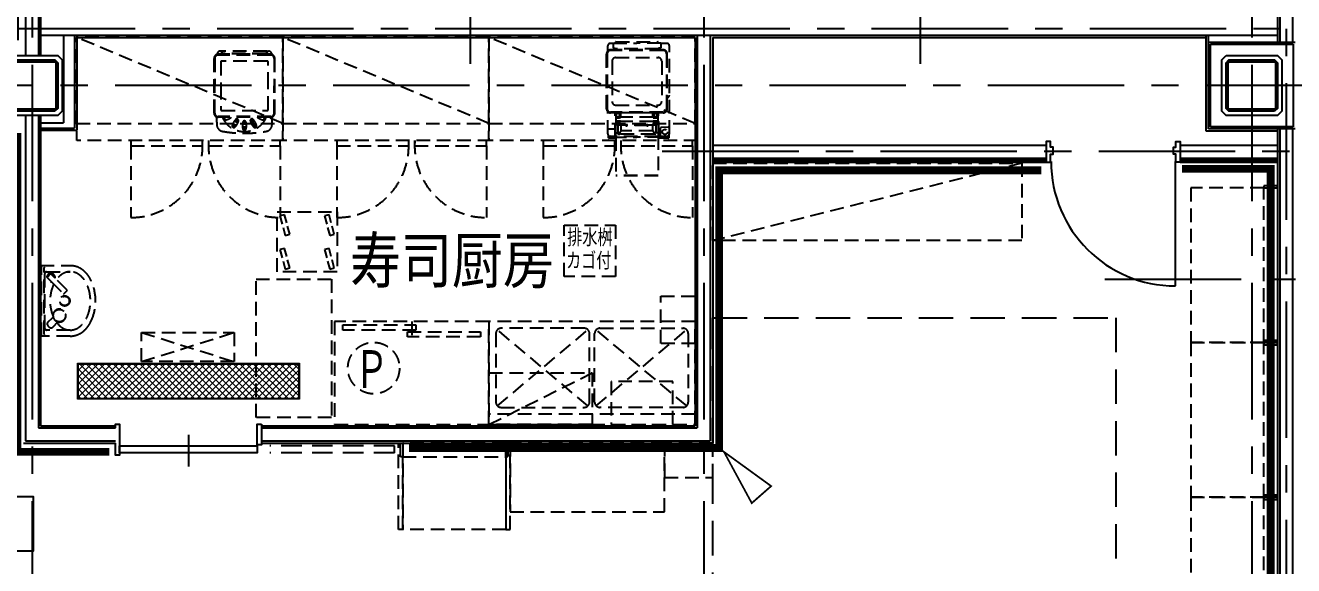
# Model space of a CAD drawing. Extents: x -119186 to 98821, y 1814 to 147180.
# Drawn here: x 15670 to 23053, y 29389 to 32533 of the extents above; entities that cross this region are included whole.
import ezdxf
from ezdxf.enums import TextEntityAlignment as Align

# ---------------------------------------------------------------- set-up
doc = ezdxf.new("R2010")
doc.units = 0
doc.header["$LTSCALE"] = 12.7
doc.header["$MEASUREMENT"] = 0
for name, pattern in [('CENTER', [2, 1.25, -0.25, 0.25, -0.25]), ('HIDDEN', [4.724409, 3.149606, -1.574803]), ('HIDDEN2', [0.1875, 0.125, -0.0625])]:
    doc.linetypes.add(name, pattern=pattern)
for name, color, linetype in [('50 zones', 3, 'CONTINUOUS'), ('80_SHELL_TEXT', 7, 'CONTINUOUS'), ('A_内装凡例', 7, 'CONTINUOUS'), ('A_建築', 8, 'CONTINUOUS'), ('A_建築（下図）', 8, 'CONTINUOUS'), ('A_建築（什器）', 8, 'CONTINUOUS'), ('A_建築（建具）', 2, 'CONTINUOUS'), ('A_建築（新設・仕上げ）', 2, 'CONTINUOUS'), ('A_建築（軽鉄下地）', 8, 'CONTINUOUS'), ('A_通り芯', 8, 'CENTER'), ('面積', 3, 'CONTINUOUS')]:
    doc.layers.add(name, color=color, linetype=linetype)
doc.styles.get("Standard").update_dxf_attribs({"font": 'txt', "bigfont": 'BIGFONT.SHX'})

msp = doc.modelspace()

# ---------------------------------------------------------------- hatches: boundary and pattern name
at = {"layer": 'A_建築', "linetype": 'Continuous', "lineweight": 0}
h = msp.add_hatch(dxfattribs=at)
h.set_pattern_fill('ANSI37', color=8, scale=220)
h.set_pattern_definition([(45, (-8597.027, 0), (-19.445436, 19.445436), []), (135, (-8597.027, 0), (-19.445436, -19.445436), [])])
h.paths.add_polyline_path([(17012.89, 30362.18), (17012.89, 30562.18), (15978.93, 30562.18), (15978.93, 30362.18)])
h.paths.add_polyline_path([(17012.89, 30362.18), (17260.93, 30362.18), (17260.93, 30562.18), (17012.89, 30562.18)])

# ---------------------------------------------------------------- linework, layer by layer
at = {"layer": '50 zones', "color": 8, "linetype": 'HIDDEN', "ltscale": 5}
msp.add_lwpolyline([(15661.62, 29148.95), (19671.63, 29148.95), (19671.63, 30830.27), (22017.63, 30830.27), (22017.63, 28763.99), (21531.63, 28763.99), (21531.63, 25460), (15661.62, 25460)], close=True, dxfattribs=at)
at = {"layer": '80_SHELL_TEXT', "color": 8}
msp.add_lwpolyline([(14494.17, 29790.5), (15715.83, 29790.5), (15715.83, 29472.7), (14494.17, 29472.7)], close=True, dxfattribs=at)
at = {"layer": 'A_内装凡例', "color": 92, "true_color": 0x00d600}
for points, const_width in [([(15610.71, 34332.01), (15610.71, 32467.67), (15411.27, 32467.67), (15411.27, 31884.11), (15623.33, 31884.11), (15623.33, 30050.93), (16159.23, 30050.93)], 45.71), ([(21584.22, 31689.2), (19709.28, 31689.2), (19709.28, 30073.93), (17903.64, 30073.93)], 45.71), ([(22919.17, 25083.94), (22919.17, 31697.74), (22402.93, 31697.74)], 45.71), ([(19736.92, 30050.93), (20011.49, 29851.85), (19898.68, 29752.84), (19736.92, 30050.93)], 10.29)]:
    msp.add_lwpolyline(points, dxfattribs=dict(at, const_width=const_width))
at = {"layer": 'A_建築', "color": 8, "linetype": 'Continuous', "lineweight": 0}
for points in [[(15973.93, 30567.18), (17265.93, 30567.18), (17265.93, 30357.18), (15973.93, 30357.18)], [(15976.93, 30564.18), (17262.93, 30564.18), (17262.93, 30360.18), (15976.93, 30360.18)], [(15978.93, 30562.18), (17260.93, 30562.18), (17260.93, 30362.18), (15978.93, 30362.18)]]:
    msp.add_lwpolyline(points, close=True, dxfattribs=at)
at = {"layer": 'A_建築（下図）', "color": 8}
for p, q in [((22556.63, 31930.14), (22556.63, 32435.14)), ((22556.63, 32435.14), (23061.63, 32435.14)), ((22569.13, 32422.64), (23049.13, 32422.64)), ((22569.13, 31942.64), (22569.13, 32422.64)), ((23049.13, 32422.64), (23049.13, 31942.64)), ((23061.63, 31930.14), (22556.63, 31930.14)), ((23049.13, 31942.64), (22569.13, 31942.64))]:
    msp.add_line(p, q, dxfattribs=at)
at = {"layer": 'A_建築（下図）', "color": 8, "flags": 128}
for points in [[(15559.13, 32357.64), (15859.13, 32357.64), (15884.13, 32332.64), (15884.13, 32032.64), (15859.13, 32007.64), (15559.13, 32007.64), (15534.13, 32032.64), (15534.13, 32332.64), (15559.13, 32357.64)], [(22659.13, 32357.64), (22959.13, 32357.64), (22984.13, 32332.64), (22984.13, 32032.64), (22959.13, 32007.64), (22659.13, 32007.64), (22634.13, 32032.64), (22634.13, 32332.64), (22659.13, 32357.64)]]:
    msp.add_lwpolyline(points, close=True, dxfattribs=at)
at = {"layer": 'A_建築（下図）', "color": 8, "linetype": 'Continuous', "flags": 128}
for points in [[(15842.13, 32032.64), (15576.13, 32032.64), (15559.13, 32049.64), (15559.13, 32315.64), (15576.13, 32332.64), (15842.13, 32332.64), (15859.13, 32315.64), (15859.13, 32049.64), (15842.13, 32032.64)], [(15842.13, 32044.64), (15576.13, 32044.64), (15571.13, 32049.64), (15571.13, 32315.64), (15576.13, 32320.64), (15842.13, 32320.64), (15847.13, 32315.64), (15847.13, 32049.64), (15842.13, 32044.64)], [(22942.13, 32032.64), (22676.13, 32032.64), (22659.13, 32049.64), (22659.13, 32315.64), (22676.13, 32332.64), (22942.13, 32332.64), (22959.13, 32315.64), (22959.13, 32049.64), (22942.13, 32032.64)], [(22942.13, 32044.64), (22676.13, 32044.64), (22671.13, 32049.64), (22671.13, 32315.64), (22676.13, 32320.64), (22942.13, 32320.64), (22947.13, 32315.64), (22947.13, 32049.64), (22942.13, 32044.64)]]:
    msp.add_lwpolyline(points, close=True, dxfattribs=at)
at = {"layer": 'A_建築（什器）', "color": 8, "linetype": 'HIDDEN2', "ltscale": 50}
for p, q in [((15969.13, 32462.64), (15969.13, 31962.64)), ((17169.13, 32462.64), (15969.13, 32462.64)), ((17169.13, 31962.64), (15969.13, 32462.64)), ((17169.13, 31962.64), (17169.13, 32462.64)), ((17169.13, 32462.64), (17169.13, 31962.64)), ((18369.13, 32462.64), (17169.13, 32462.64)), ((18369.13, 31962.64), (17169.13, 32462.64)), ((18369.13, 31962.64), (18369.13, 32462.64)), ((18369.13, 32462.64), (18369.13, 31962.64)), ((19569.13, 32462.64), (18369.13, 32462.64)), ((19569.13, 31962.64), (18369.13, 32462.64)), ((19060.91, 32384.47), (19060.91, 32413.58)), ((19063.91, 32422.24), (19063.91, 32423.09)), ((19065.91, 32425.09), (19066.94, 32425.09)), ((19091.42, 32427.88), (19074.67, 32427.58)), ((19091.42, 32429.59), (19229.98, 32429.59)), ((19091.42, 32429.59), (19091.42, 32401.58)), ((19102.93, 32430.09), (19104.43, 32431.6)), ((19104.84, 32430.6), (19104.34, 32430.09)), ((19104.43, 32431.6), (19105.93, 32431.6)), ((19105.93, 32430.6), (19104.84, 32430.6)), ((19105.93, 32430.09), (19105.93, 32435.6)), ((19107.93, 32437.6), (19352.03, 32437.6)), ((19368.54, 32429.59), (19229.98, 32429.59)), ((19354.03, 32430.09), (19354.03, 32435.6)), ((19355.53, 32431.6), (19354.03, 32431.6)), ((19354.03, 32430.6), (19355.12, 32430.6)), ((19355.12, 32430.6), (19355.62, 32430.09)), ((19357.03, 32430.09), (19355.53, 32431.6)), ((19368.54, 32429.59), (19368.54, 32401.58)), ((19405.29, 32427.23), (19368.54, 32427.88)), ((19412.5, 32425.09), (19414.05, 32425.09)), ((19416.05, 32423.09), (19416.05, 32421.89)), ((19419.06, 31900.88), (19419.06, 32414.09)), ((19419.06, 31901.74), (19419.06, 32413.23)), ((19569.13, 31962.64), (19569.13, 32462.64)), ((16768.4, 32021.9), (16768.4, 32340.4)), ((16772.4, 32340.4), (16772.4, 32181.15)), ((17098.4, 32364.4), (16792.4, 32364.4)), ((17098.4, 32360.4), (16792.4, 32360.4)), ((16813.4, 32382.9), (16804.84, 32382.75)), ((16813.9, 32382.4), (16813.9, 32371.33)), ((16814.6, 32381.42), (16813.9, 32381.4)), ((16814.42, 32371.42), (16814.62, 32382.91)), ((17075.69, 32383.4), (16815.12, 32383.4)), ((16815.33, 32369.83), (16818.93, 32369.64)), ((16815.42, 32370.4), (16819.86, 32370.4)), ((16819.4, 32364.4), (16819.4, 32370.4)), ((16819.91, 32367.39), (16819.86, 32370.4)), ((17070.75, 32369.62), (16820.13, 32369.62)), ((17069.9, 32366.4), (16820.91, 32366.4)), ((17070.9, 32367.39), (17070.95, 32370.4)), ((17075.39, 32370.4), (17070.95, 32370.4)), ((17071.4, 32364.4), (17071.4, 32370.4)), ((17075.48, 32369.83), (17071.88, 32369.64)), ((17076.39, 32371.42), (17076.19, 32382.91)), ((17076.21, 32381.42), (17076.9, 32381.4)), ((17076.9, 32382.4), (17076.9, 32371.33)), ((17077.41, 32382.9), (17085.96, 32382.75)), ((17118.4, 32340.4), (17118.4, 32181.15)), ((17122.4, 32021.9), (17122.4, 32340.4)), ((19052.91, 32047.94), (19052.91, 32366.57)), ((19056.91, 32366.57), (19056.91, 32047.94)), ((19383.04, 32390.58), (19076.92, 32390.58)), ((19383.04, 32386.58), (19076.92, 32386.58)), ((19092.42, 32400.58), (19104.13, 32400.58)), ((19103.93, 32390.58), (19103.93, 32400.58)), ((19104.13, 32396.47), (19104.13, 32400.58)), ((19104.13, 32390.58), (19104.13, 32396.47)), ((19354.83, 32395.47), (19105.13, 32395.47)), ((19105.68, 32345.31), (19354.28, 32345.31)), ((19367.53, 32400.58), (19355.83, 32400.58)), ((19355.83, 32396.47), (19355.83, 32400.58)), ((19355.83, 32390.58), (19355.83, 32396.47)), ((19356.03, 32390.58), (19356.03, 32400.58)), ((19403.05, 32366.57), (19403.05, 32047.94)), ((19407.05, 32047.94), (19407.05, 32366.57)), ((16807.4, 32319.9), (16807.4, 32181.15)), ((17077.9, 32325.4), (16812.9, 32325.4)), ((17083.4, 32181.15), (17083.4, 32319.9)), ((19085.67, 32325.3), (19085.67, 32089.21)), ((19374.29, 32325.3), (19374.29, 32089.21)), ((16772.4, 32021.9), (16772.4, 32181.15)), ((16807.4, 32181.15), (16807.4, 32042.4)), ((17083.4, 32042.4), (17083.4, 32181.15)), ((17118.4, 32021.9), (17118.4, 32181.15)), ((19105.68, 32069.2), (19354.28, 32069.2)), ((17098.4, 32001.9), (16792.4, 32001.9)), ((17098.4, 31997.9), (16792.4, 31997.9)), ((16812.9, 32036.9), (17077.9, 32036.9)), ((16889.33, 31974.04), (16886.51, 31975.41)), ((16888.46, 31978.04), (16891.2, 31978.37)), ((16891.35, 31973.03), (16889.33, 31974.04)), ((16891.2, 31978.37), (16893.01, 31978.31)), ((16893.53, 31971.87), (16891.35, 31973.03)), ((16893.01, 31978.31), (16894.33, 31978.11)), ((16895.72, 31970.66), (16893.53, 31971.87)), ((16894.33, 31978.11), (16895.64, 31977.8)), ((16902.65, 31980.36), (16894.67, 31985.06)), ((16895.64, 31977.8), (16896.95, 31977.38)), ((16897.83, 31969.44), (16895.72, 31970.66)), ((16896.95, 31977.38), (16898.22, 31976.86)), ((16899.91, 31968.19), (16897.83, 31969.44)), ((16898.22, 31976.86), (16900.13, 31975.85)), ((16901.45, 31967.23), (16899.91, 31968.19)), ((16901.96, 31974.7), (16900.13, 31975.85)), ((16902.95, 31966.26), (16901.45, 31967.23)), ((16903.05, 31973.86), (16901.96, 31974.7)), ((16902.65, 31980.36), (16910.72, 31975.8)), ((16904.4, 31965.31), (16902.95, 31966.26)), ((16904.07, 31972.93), (16903.05, 31973.86)), ((16904.99, 31971.96), (16904.07, 31972.93)), ((16905.82, 31970.91), (16904.99, 31971.96)), ((16906.78, 31969.37), (16905.82, 31970.91)), ((16907.79, 31967.02), (16906.78, 31969.37)), ((16945.4, 31968.9), (16936.14, 31968.98)), ((16945.4, 31968.9), (16954.67, 31968.98)), ((16988.15, 31980.36), (16980.09, 31975.8)), ((16983.02, 31967.02), (16984.03, 31969.37)), ((16984.03, 31969.37), (16984.99, 31970.91)), ((16984.99, 31970.91), (16985.82, 31971.96)), ((16985.82, 31971.96), (16986.74, 31972.93)), ((16986.41, 31965.31), (16987.86, 31966.26)), ((16986.74, 31972.93), (16987.76, 31973.86)), ((16987.76, 31973.86), (16988.85, 31974.7)), ((16987.86, 31966.26), (16989.36, 31967.23)), ((16988.15, 31980.36), (16996.14, 31985.06)), ((16988.85, 31974.7), (16990.68, 31975.85)), ((16989.36, 31967.23), (16990.9, 31968.19)), ((16992.59, 31976.86), (16990.68, 31975.85)), ((16990.9, 31968.19), (16992.98, 31969.44)), ((16993.86, 31977.38), (16992.59, 31976.86)), ((16992.98, 31969.44), (16995.09, 31970.66)), ((16995.17, 31977.8), (16993.86, 31977.38)), ((16995.09, 31970.66), (16997.28, 31971.87)), ((16996.48, 31978.11), (16995.17, 31977.8)), ((16997.8, 31978.31), (16996.48, 31978.11)), ((16997.28, 31971.87), (16999.46, 31973.03)), ((16999.61, 31978.37), (16997.8, 31978.31)), ((16999.46, 31973.03), (17001.48, 31974.04)), ((17002.35, 31978.04), (16999.61, 31978.37)), ((17001.48, 31974.04), (17004.3, 31975.41)), ((19060.91, 31901.39), (19060.91, 32030.05)), ((19383.04, 32027.93), (19076.92, 32027.93)), ((19383.04, 32023.93), (19076.92, 32023.93)), ((19103.93, 31886.88), (19103.93, 32023.93)), ((19107.32, 32022.93), (19107.32, 32023.93)), ((19107.32, 32022.93), (19109.32, 32022.93)), ((19107.32, 32022.93), (19107.32, 31997.92)), ((19109.32, 32022.93), (19107.32, 32022.93)), ((19107.32, 31997.92), (19107.32, 31972.91)), ((19109.32, 31997.92), (19107.32, 31997.92)), ((19109.32, 31997.92), (19107.32, 31997.92)), ((19109.32, 31972.91), (19107.32, 31972.91)), ((19107.32, 31972.91), (19107.32, 31957.91)), ((19109.32, 31972.91), (19107.32, 31972.91)), ((19109.32, 32023.93), (19109.32, 32022.93)), ((19109.32, 32019.93), (19109.32, 32022.93)), ((19110.32, 32019.93), (19109.32, 32019.93)), ((19109.32, 32000.92), (19109.32, 31997.92)), ((19110.32, 32000.92), (19109.32, 32000.92)), ((19109.32, 31994.92), (19109.32, 31997.92)), ((19134.83, 31994.92), (19109.32, 31994.92)), ((19134.83, 31975.91), (19109.32, 31975.91)), ((19109.32, 31975.91), (19109.32, 31972.91)), ((19109.32, 31969.91), (19109.32, 31972.91)), ((19134.83, 31969.91), (19109.32, 31969.91)), ((19109.57, 32023.93), (19109.57, 32019.93)), ((19109.57, 32020.18), (19110.32, 32020.18)), ((19109.57, 32000.67), (19110.32, 32000.67)), ((19109.57, 32000.67), (19109.57, 31994.92)), ((19109.57, 31995.17), (19115.63, 31995.17)), ((19109.57, 31995.17), (19115.63, 31995.17)), ((19109.57, 31975.66), (19115.63, 31975.66)), ((19115.63, 31975.66), (19109.57, 31975.66)), ((19109.57, 31975.66), (19109.57, 31969.91)), ((19109.57, 31970.16), (19115.63, 31970.16)), ((19109.57, 31970.16), (19115.63, 31970.16)), ((19110.32, 32021.83), (19111.32, 32022.83)), ((19110.32, 31999.02), (19110.32, 32021.83)), ((19111.32, 31998.02), (19110.32, 31999.02)), ((19111.32, 32021.83), (19110.82, 32022.33)), ((19111.32, 31999.02), (19110.82, 31998.52)), ((19111.32, 32022.83), (19135.33, 32022.83)), ((19135.33, 32021.83), (19111.32, 32021.83)), ((19111.32, 31999.02), (19111.32, 32021.83)), ((19135.33, 31999.02), (19111.32, 31999.02)), ((19111.32, 31998.02), (19135.33, 31998.02)), ((19115.63, 32022.83), (19115.63, 32023.93)), ((19115.63, 31994.92), (19115.63, 31998.02)), ((19115.63, 31975.66), (19115.63, 31970.16)), ((19115.63, 31969.91), (19115.63, 31975.66)), ((19115.73, 32023.93), (19115.73, 32022.83)), ((19115.73, 31998.02), (19115.73, 31995.17)), ((19115.73, 31995.17), (19128.33, 31995.17)), ((19115.73, 31995.17), (19128.33, 31995.17)), ((19115.73, 31975.91), (19115.73, 31970.16)), ((19115.73, 31970.16), (19115.73, 31975.66)), ((19115.73, 31975.66), (19134.58, 31975.66)), ((19115.73, 31970.16), (19128.33, 31970.16)), ((19115.73, 31970.16), (19128.33, 31970.16)), ((19127.33, 32009.93), (19127.33, 32010.93)), ((19128.33, 32009.93), (19128.33, 32010.93)), ((19128.43, 32023.93), (19128.43, 32022.83)), ((19128.43, 31998.02), (19128.43, 31995.17)), ((19128.43, 31975.91), (19128.43, 31970.16)), ((19128.43, 31970.16), (19128.43, 31975.66)), ((19128.53, 32022.83), (19128.53, 32023.93)), ((19128.53, 31994.92), (19128.53, 31998.02)), ((19134.58, 31995.17), (19128.53, 31995.17)), ((19134.58, 31995.17), (19128.53, 31995.17)), ((19134.58, 31975.66), (19128.53, 31975.66)), ((19128.53, 31975.66), (19128.53, 31970.16)), ((19128.53, 31975.66), (19134.58, 31975.66)), ((19128.53, 31969.91), (19128.53, 31975.66)), ((19134.58, 31970.16), (19128.53, 31970.16)), ((19134.58, 31970.16), (19128.53, 31970.16)), ((19135.33, 32016.93), (19133.33, 32016.93)), ((19135.33, 32015.93), (19133.33, 32015.93)), ((19135.33, 32004.92), (19133.33, 32004.92)), ((19135.33, 32003.92), (19133.33, 32003.92)), ((19134.58, 32023.93), (19134.58, 32022.83)), ((19134.58, 31998.02), (19134.58, 31994.92)), ((19134.58, 31975.66), (19134.58, 31969.91)), ((19134.83, 32023.93), (19134.83, 32022.93)), ((19324.91, 32022.93), (19134.83, 32022.93)), ((19324.91, 31997.92), (19134.83, 31997.92)), ((19134.83, 31994.92), (19134.83, 31997.92)), ((19324.91, 31997.92), (19134.83, 31997.92)), ((19134.83, 31975.91), (19134.83, 31972.91)), ((19324.91, 31972.91), (19134.83, 31972.91)), ((19324.91, 31972.91), (19134.83, 31972.91)), ((19134.83, 31972.91), (19134.83, 31969.91)), ((19136.33, 32021.83), (19135.33, 32022.83)), ((19135.33, 32021.83), (19135.83, 32022.33)), ((19135.33, 32021.83), (19135.33, 32016.93)), ((19135.33, 32016.93), (19135.83, 32016.43)), ((19135.33, 32015.93), (19136.33, 32016.93)), ((19135.33, 32015.93), (19135.33, 32004.92)), ((19135.33, 32004.92), (19136.33, 32003.92)), ((19135.33, 32003.92), (19135.83, 32004.42)), ((19135.33, 32003.92), (19135.33, 31999.02)), ((19135.33, 31999.02), (19135.83, 31998.52)), ((19135.33, 31998.02), (19136.33, 31999.02)), ((19136.33, 31999.02), (19136.33, 32021.83)), ((19323.41, 32021.83), (19324.41, 32022.83)), ((19323.41, 31999.02), (19323.41, 32021.83)), ((19324.41, 32015.93), (19323.41, 32016.93)), ((19324.41, 32004.92), (19323.41, 32003.92)), ((19324.41, 31998.02), (19323.41, 31999.02)), ((19324.41, 32021.83), (19323.91, 32022.33)), ((19324.41, 32016.93), (19323.91, 32016.43)), ((19324.41, 32003.92), (19323.91, 32004.42)), ((19324.41, 31999.02), (19323.91, 31998.52)), ((19348.42, 32022.83), (19324.41, 32022.83)), ((19324.41, 32021.83), (19348.42, 32021.83)), ((19324.41, 32021.83), (19324.41, 32016.93)), ((19324.41, 32016.93), (19326.41, 32016.93)), ((19324.41, 32015.93), (19324.41, 32004.92)), ((19324.41, 32015.93), (19326.41, 32015.93)), ((19324.41, 32004.92), (19326.41, 32004.92)), ((19324.41, 32003.92), (19326.41, 32003.92)), ((19324.41, 32003.92), (19324.41, 31999.02)), ((19324.41, 31999.02), (19348.42, 31999.02)), ((19348.42, 31998.02), (19324.41, 31998.02)), ((19324.91, 32023.93), (19324.91, 32022.93)), ((19324.91, 31994.92), (19324.91, 31997.92)), ((19324.91, 31994.92), (19350.42, 31994.92)), ((19324.91, 31975.91), (19350.42, 31975.91)), ((19324.91, 31975.91), (19324.91, 31972.91)), ((19324.91, 31972.91), (19324.91, 31969.91)), ((19324.91, 31969.91), (19350.42, 31969.91)), ((19325.16, 32023.93), (19325.16, 32022.83)), ((19325.16, 31998.02), (19325.16, 31994.92)), ((19325.16, 31995.17), (19331.21, 31995.17)), ((19325.16, 31995.17), (19331.21, 31995.17)), ((19344.02, 31975.66), (19325.16, 31975.66)), ((19325.16, 31975.66), (19331.21, 31975.66)), ((19331.21, 31975.66), (19325.16, 31975.66)), ((19325.16, 31975.66), (19325.16, 31969.91)), ((19325.16, 31970.16), (19331.21, 31970.16)), ((19325.16, 31970.16), (19331.21, 31970.16)), ((19331.21, 32022.83), (19331.21, 32023.93)), ((19331.21, 31998.02), (19331.21, 31995.17)), ((19331.21, 31975.66), (19331.21, 31970.16)), ((19331.21, 31969.91), (19331.21, 31975.66)), ((19331.31, 32023.93), (19331.31, 32022.83)), ((19331.31, 32022.83), (19331.31, 32023.93)), ((19331.31, 31998.02), (19331.31, 31995.17)), ((19331.31, 31975.91), (19331.31, 31970.16)), ((19331.31, 31970.16), (19331.31, 31975.66)), ((19331.41, 32009.93), (19331.41, 32010.93)), ((19344.02, 31995.17), (19331.41, 31995.17)), ((19344.02, 31995.17), (19331.41, 31995.17)), ((19344.02, 31970.16), (19331.41, 31970.16)), ((19344.02, 31970.16), (19331.41, 31970.16)), ((19332.41, 32009.93), (19332.41, 32010.93)), ((19344.02, 32022.83), (19344.02, 32023.93)), ((19344.02, 32023.93), (19344.02, 32022.83)), ((19344.02, 31998.02), (19344.02, 31995.17)), ((19344.02, 31975.91), (19344.02, 31970.16)), ((19344.02, 31970.16), (19344.02, 31975.66)), ((19344.12, 32022.83), (19344.12, 32023.93)), ((19344.12, 31994.92), (19344.12, 31998.02)), ((19350.17, 31995.17), (19344.12, 31995.17)), ((19350.17, 31995.17), (19344.12, 31995.17)), ((19350.17, 31975.66), (19344.12, 31975.66)), ((19344.12, 31975.66), (19344.12, 31970.16)), ((19344.12, 31975.66), (19350.17, 31975.66)), ((19344.12, 31969.91), (19344.12, 31975.66)), ((19350.17, 31970.16), (19344.12, 31970.16)), ((19350.17, 31970.16), (19344.12, 31970.16)), ((19349.42, 32021.83), (19348.42, 32022.83)), ((19348.42, 32021.83), (19348.92, 32022.33)), ((19348.42, 31999.02), (19348.42, 32021.83)), ((19348.42, 31999.02), (19348.92, 31998.52)), ((19348.42, 31998.02), (19349.42, 31999.02)), ((19349.42, 31999.02), (19349.42, 32021.83)), ((19350.17, 32020.18), (19349.42, 32020.18)), ((19349.42, 32019.93), (19350.42, 32019.93)), ((19349.42, 32000.92), (19350.42, 32000.92)), ((19350.17, 32000.67), (19349.42, 32000.67)), ((19350.17, 32023.93), (19350.17, 32019.93)), ((19350.17, 32000.67), (19350.17, 31994.92)), ((19350.17, 31975.66), (19350.17, 31969.91)), ((19350.42, 32023.93), (19350.42, 32022.93)), ((19352.42, 32022.93), (19350.42, 32022.93)), ((19350.42, 32019.93), (19350.42, 32022.93)), ((19352.42, 32022.93), (19350.42, 32022.93)), ((19350.42, 32000.92), (19350.42, 31997.92)), ((19352.42, 31997.92), (19350.42, 31997.92)), ((19350.42, 31994.92), (19350.42, 31997.92)), ((19352.42, 31997.92), (19350.42, 31997.92)), ((19350.42, 31975.91), (19350.42, 31972.91)), ((19352.42, 31972.91), (19350.42, 31972.91)), ((19352.42, 31972.91), (19350.42, 31972.91)), ((19350.42, 31969.91), (19350.42, 31972.91)), ((19352.42, 32022.93), (19352.42, 32023.93)), ((19352.42, 32022.93), (19352.42, 31997.92)), ((19352.42, 31997.92), (19352.42, 31972.91)), ((19352.42, 31972.91), (19352.42, 31957.91)), ((19355.03, 31973.91), (19355.03, 31886.88)), ((19356.03, 31886.88), (19356.03, 32023.93)), ((15969.13, 31962.64), (17169.13, 31962.64)), ((16883.15, 31946.58), (16875.09, 31951.14)), ((16878.79, 31958.24), (16878.09, 31960.09)), ((16879.25, 31957.31), (16878.79, 31958.24)), ((16879.79, 31956.42), (16879.25, 31957.31)), ((16879.37, 31963.04), (16881.53, 31961.56)), ((16881.03, 31954.81), (16879.79, 31956.42)), ((16882.11, 31953.69), (16881.03, 31954.81)), ((16881.53, 31961.56), (16882.98, 31960.6)), ((16883.29, 31952.68), (16882.11, 31953.69)), ((16882.98, 31960.6), (16884.48, 31959.64)), ((16883.15, 31946.58), (16891.14, 31941.88)), ((16884.51, 31951.8), (16883.29, 31952.68)), ((16884.48, 31959.64), (16886.02, 31958.68)), ((16885.8, 31951.02), (16884.51, 31951.8)), ((16885.8, 31951.02), (16887.12, 31950.29)), ((16886.02, 31958.68), (16888.1, 31957.43)), ((16887.12, 31950.29), (16888.49, 31949.68)), ((16888.1, 31957.43), (16890.21, 31956.21)), ((16888.49, 31949.68), (16889.96, 31949.16)), ((16889.96, 31949.16), (16891.46, 31948.79)), ((16890.21, 31956.21), (16892.4, 31955)), ((16891.46, 31948.79), (16893.48, 31948.52)), ((16892.4, 31955), (16894.59, 31953.84)), ((16893.48, 31948.52), (16894.52, 31948.5)), ((16894.52, 31948.5), (16895.56, 31948.56)), ((16894.59, 31953.84), (16896.6, 31952.83)), ((16895.56, 31948.56), (16897.3, 31948.84)), ((16896.6, 31952.83), (16899.3, 31951.52)), ((16906.45, 31963.91), (16904.4, 31965.31)), ((16937.02, 31956.77), (16933.89, 31956.54)), ((16933.89, 31942.27), (16936.51, 31942.07)), ((16934.27, 31959.8), (16936.48, 31961.45)), ((16935.8, 31937.82), (16934.27, 31939.06)), ((16936.66, 31937.24), (16935.8, 31937.82)), ((16945.4, 31929.9), (16936.14, 31929.82)), ((16936.48, 31961.45), (16938.08, 31962.3)), ((16936.51, 31942.07), (16938.24, 31941.96)), ((16937.57, 31936.74), (16936.66, 31937.24)), ((16939.28, 31956.9), (16937.02, 31956.77)), ((16939.45, 31935.96), (16937.57, 31936.74)), ((16938.08, 31962.3), (16939.32, 31962.8)), ((16938.24, 31941.96), (16940.03, 31941.87)), ((16941.75, 31956.99), (16939.28, 31956.9)), ((16939.32, 31962.8), (16940.6, 31963.18)), ((16940.95, 31935.54), (16939.45, 31935.96)), ((16940.03, 31941.87), (16941.83, 31941.81)), ((16940.6, 31963.18), (16941.95, 31963.47)), ((16942.47, 31935.25), (16940.95, 31935.54)), ((16944.25, 31957.04), (16941.75, 31956.99)), ((16941.83, 31941.81), (16944.26, 31941.77)), ((16941.95, 31963.47), (16943.31, 31963.66)), ((16943.97, 31935.1), (16942.47, 31935.25)), ((16943.31, 31963.66), (16945.47, 31963.73)), ((16945.47, 31935.07), (16943.97, 31935.1)), ((16946.69, 31957.04), (16944.25, 31957.04)), ((16944.26, 31941.77), (16946.7, 31941.77)), ((16945.4, 31929.9), (16954.67, 31929.82)), ((16947.64, 31963.66), (16945.47, 31963.73)), ((16945.47, 31935.07), (16946.98, 31935.1)), ((16949.12, 31956.99), (16946.69, 31957.04)), ((16946.7, 31941.77), (16949.2, 31941.81)), ((16946.98, 31935.1), (16948.48, 31935.25)), ((16949, 31963.47), (16947.64, 31963.66)), ((16948.48, 31935.25), (16950, 31935.54)), ((16950.35, 31963.18), (16949, 31963.47)), ((16950.92, 31956.93), (16949.12, 31956.99)), ((16949.2, 31941.81), (16951.67, 31941.91)), ((16950, 31935.54), (16951.5, 31935.96)), ((16951.63, 31962.8), (16950.35, 31963.18)), ((16952.71, 31956.85), (16950.92, 31956.93)), ((16951.5, 31935.96), (16953.38, 31936.74)), ((16952.87, 31962.3), (16951.63, 31962.8)), ((16951.67, 31941.91), (16953.92, 31942.03)), ((16954.44, 31956.74), (16952.71, 31956.85)), ((16954.47, 31961.45), (16952.87, 31962.3)), ((16953.38, 31936.74), (16954.29, 31937.24)), ((16953.92, 31942.03), (16956.91, 31942.25)), ((16954.29, 31937.24), (16955.15, 31937.82)), ((16956.91, 31956.55), (16954.44, 31956.74)), ((16956.52, 31959.92), (16954.47, 31961.45)), ((16955.15, 31937.82), (16956.52, 31938.94)), ((16984.36, 31963.91), (16986.41, 31965.31)), ((16994.21, 31952.83), (16991.51, 31951.52)), ((16995.25, 31948.56), (16993.51, 31948.84)), ((16996.22, 31953.84), (16994.21, 31952.83)), ((16996.29, 31948.5), (16995.25, 31948.56)), ((16998.41, 31955), (16996.22, 31953.84)), ((16997.33, 31948.52), (16996.29, 31948.5)), ((16999.35, 31948.79), (16997.33, 31948.52)), ((17000.6, 31956.21), (16998.41, 31955)), ((17000.85, 31949.16), (16999.35, 31948.79)), ((17007.65, 31946.58), (16999.67, 31941.88)), ((17002.71, 31957.43), (17000.6, 31956.21)), ((17002.32, 31949.68), (17000.85, 31949.16)), ((17003.69, 31950.29), (17002.32, 31949.68)), ((17004.79, 31958.68), (17002.71, 31957.43)), ((17005.01, 31951.02), (17003.69, 31950.29)), ((17006.33, 31959.64), (17004.79, 31958.68)), ((17005.01, 31951.02), (17006.3, 31951.8)), ((17006.3, 31951.8), (17007.52, 31952.68)), ((17007.83, 31960.6), (17006.33, 31959.64)), ((17007.52, 31952.68), (17008.7, 31953.69)), ((17007.65, 31946.58), (17015.72, 31951.14)), ((17009.28, 31961.56), (17007.83, 31960.6)), ((17008.7, 31953.69), (17009.78, 31954.81)), ((17011.44, 31963.04), (17009.28, 31961.56)), ((17009.78, 31954.81), (17011.02, 31956.42)), ((17011.02, 31956.42), (17011.56, 31957.31)), ((17011.56, 31957.31), (17012.02, 31958.24)), ((17012.02, 31958.24), (17012.72, 31960.09)), ((17169.13, 31962.64), (18369.13, 31962.64)), ((18369.13, 31962.64), (19569.13, 31962.64)), ((19063.91, 31877.87), (19063.91, 31892.73)), ((19103.93, 31928.35), (19066.95, 31928.35)), ((19104.93, 31950.9), (19104.93, 31886.88)), ((19106.15, 31908.21), (19118.05, 31908.21)), ((19107.93, 31953.9), (19108.93, 31953.9)), ((19109.32, 31955.91), (19123.83, 31955.91)), ((19119.94, 31955.91), (19119.94, 31908.48)), ((19125.47, 31896.8), (19120.76, 31906.52)), ((19123.83, 31955.91), (19123.83, 31952.1)), ((19162.84, 31952.1), (19123.83, 31952.1)), ((19126.42, 31897.02), (19126.42, 31898.54)), ((19137.94, 31919.52), (19127.1, 31901.08)), ((19332.32, 31899.9), (19127.42, 31899.9)), ((19137.94, 31921.52), (19137.94, 31950.9)), ((19320.02, 31919.52), (19139.94, 31919.52)), ((19165.85, 31953.11), (19162.84, 31952.32)), ((19162.84, 31952.32), (19162.84, 31950.9)), ((19162.84, 31952.1), (19162.84, 31950.9)), ((19165.85, 31951.92), (19162.84, 31951.14)), ((19296.9, 31950.9), (19162.84, 31950.9)), ((19293.9, 31953.11), (19165.84, 31953.11)), ((19165.85, 31953.11), (19165.85, 31951.92)), ((19293.9, 31951.92), (19165.85, 31951.92)), ((19293.9, 31953.11), (19293.9, 31951.92)), ((19293.9, 31953.11), (19296.9, 31952.32)), ((19293.9, 31951.92), (19296.9, 31951.14)), ((19296.9, 31952.32), (19296.9, 31950.9)), ((19335.91, 31952.1), (19296.9, 31952.1)), ((19322.02, 31921.52), (19322.02, 31950.9)), ((19322.02, 31919.52), (19332.85, 31901.08)), ((19333.54, 31897.02), (19333.54, 31898.54)), ((19334.49, 31896.8), (19339.2, 31906.52)), ((19350.42, 31955.91), (19335.91, 31955.91)), ((19335.91, 31955.91), (19335.91, 31952.1)), ((19340.02, 31955.91), (19340.02, 31908.48)), ((19353.81, 31908.21), (19341.9, 31908.21)), ((19356.03, 31928.38), (19367.13, 31928.38)), ((19367.03, 31893.95), (19367.03, 31934.17)), ((19412.24, 31939.88), (19371.95, 31939.18)), ((19416.05, 31893.08), (19416.05, 31877.87)), ((16284.13, 31862.64, -800), (16284.13, 31832.64, -800)), ((16284.13, 31832.64, -800), (16284.13, 31414.64, -800)), ((16284.13, 31832.64, -800), (16702.13, 31832.64, -800)), ((16702.13, 31832.64, -800), (16702.13, 31862.64, -800)), ((16736.13, 31862.64, -800), (16736.13, 31832.64, -800)), ((16736.13, 31832.64, -800), (17154.13, 31832.64, -800)), ((17154.13, 31832.64, -800), (17154.13, 31862.64, -800)), ((17154.13, 31832.64, -800), (17154.13, 31414.64, -800)), ((17484.13, 31862.64, -800), (17484.13, 31832.64, -800)), ((17484.13, 31832.64, -800), (17484.13, 31414.64, -800)), ((17484.13, 31832.64, -800), (17902.13, 31832.64, -800)), ((17902.13, 31832.64, -800), (17902.13, 31862.64, -800)), ((17936.13, 31862.64, -800), (17936.13, 31832.64, -800)), ((17936.13, 31832.64, -800), (18354.13, 31832.64, -800)), ((18354.13, 31832.64, -800), (18354.13, 31862.64, -800)), ((18354.13, 31832.64, -800), (18354.13, 31414.64, -800)), ((18684.13, 31862.64, -800), (18684.13, 31832.64, -800)), ((18684.13, 31832.64, -800), (18684.13, 31414.64, -800)), ((18684.13, 31832.64, -800), (19102.13, 31832.64, -800)), ((19065.91, 31877.87), (19065.91, 31890.66)), ((19065.91, 31883.88), (19065.91, 31890.66)), ((19065.91, 31883.88), (19071.92, 31883.88)), ((19102.93, 31877.87), (19065.91, 31877.87)), ((19102.93, 31875.87), (19065.91, 31875.87)), ((19071.92, 31883.88), (19071.92, 31877.87)), ((19106.93, 31877.87), (19071.92, 31877.87)), ((19103.93, 31886.88), (19074.67, 31887.39)), ((19078.65, 31886.88), (19104.93, 31886.88)), ((19089.37, 31881.88), (19229.98, 31881.88)), ((19102.13, 31832.64, -800), (19102.13, 31862.64, -800)), ((19102.93, 31875.87), (19102.93, 31877.87)), ((19353.03, 31886.88), (19106.15, 31886.88)), ((19106.93, 31881.88), (19106.93, 31657.79)), ((19136.13, 31862.64, -800), (19136.13, 31832.64, -800)), ((19136.13, 31832.64, -800), (19554.13, 31832.64, -800)), ((19370.59, 31881.88), (19229.98, 31881.88)), ((19353.03, 31888.76), (19353.03, 31657.79)), ((19353.03, 31877.87), (19408.05, 31877.87)), ((19381.31, 31886.88), (19355.03, 31886.88)), ((19405.29, 31887.74), (19356.03, 31886.88)), ((19377.04, 31877.87), (19377.04, 31875.87)), ((19414.05, 31877.87), (19377.04, 31877.87)), ((19414.05, 31875.87), (19377.04, 31875.87)), ((19408.05, 31883.88), (19408.05, 31877.87)), ((19414.05, 31883.88), (19408.05, 31883.88)), ((19414.05, 31891.01), (19414.05, 31877.87)), ((19414.05, 31883.88), (19414.05, 31891.01)), ((19554.13, 31832.64, -800), (19554.13, 31862.64, -800)), ((19554.13, 31832.64, -800), (19554.13, 31414.64, -800)), ((21471.63, 31730.27), (19671.63, 31280.27)), ((19353.03, 31659.29), (19106.93, 31659.29)), ((19353.03, 31657.79), (19106.93, 31657.79)), ((17135.75, 31098.42), (17135.75, 31448.42)), ((17135.75, 31448.42), (17485.75, 31448.42)), ((17178.93, 31431), (17152.39, 31423.89)), ((17152.39, 31423.89), (17165.02, 31376.77)), ((17191.55, 31383.88), (17178.93, 31431)), ((17438.18, 31431), (17411.65, 31423.89)), ((17411.65, 31423.89), (17424.27, 31376.77)), ((17450.81, 31383.88), (17438.18, 31431)), ((17485.75, 31448.42), (17485.75, 31098.42)), ((17170.28, 31357.12), (17182.91, 31310.01)), ((17182.91, 31310.01), (17209.44, 31317.12)), ((17209.44, 31317.12), (17196.82, 31364.23)), ((17429.54, 31357.12), (17442.16, 31310.01)), ((17442.16, 31310.01), (17468.7, 31317.12)), ((17468.7, 31317.12), (17456.07, 31364.23)), ((18805.95, 31070.99), (18805.95, 31370.99)), ((18805.95, 31370.99), (19105.95, 31370.99)), ((19105.95, 31370.99), (19105.95, 31070.99)), ((17178.93, 31234.89), (17152.39, 31227.78)), ((17152.39, 31227.78), (17165.02, 31180.67)), ((17191.55, 31187.78), (17178.93, 31234.89)), ((17438.18, 31234.89), (17411.65, 31227.78)), ((17411.65, 31227.78), (17424.27, 31180.67)), ((17450.81, 31187.78), (17438.18, 31234.89)), ((17170.28, 31161.01), (17182.91, 31113.9)), ((17209.44, 31121.01), (17196.82, 31168.12)), ((17429.54, 31161.01), (17442.16, 31113.9)), ((17468.7, 31121.01), (17456.07, 31168.12)), ((15759.12, 30724.57), (15759.13, 31134.57)), ((15759.13, 31134.57), (15930.75, 31134.57)), ((15764.13, 30724.57), (15764.13, 31134.57)), ((15779.13, 30736.7), (15779.13, 31122.44)), ((15784.13, 30769.57), (15784.13, 31089.58)), ((15794.13, 31099.58), (15931.64, 31099.58)), ((15817.22, 31086.28), (15797.42, 31066.48)), ((15843.88, 31061.04), (15818.63, 31086.28)), ((17485.75, 31098.42), (17135.75, 31098.42)), ((17182.91, 31113.9), (17209.44, 31121.01)), ((17442.16, 31113.9), (17468.7, 31121.01)), ((17485.75, 31098.42), (17485.75, 31098.42)), ((15797.42, 31065.07), (15822.66, 31039.83)), ((15822.66, 31039.83), (15892.22, 30970.27)), ((15913.43, 30991.48), (15843.88, 31061.04)), ((17012.89, 30250.23), (17012.89, 31056.23)), ((17012.89, 31056.23), (17452.89, 31056.23)), ((17452.89, 31056.23), (17452.89, 30250.23)), ((19105.95, 31070.99), (18805.95, 31070.99)), ((15893.54, 30970.37), (15913.34, 30990.16)), ((19369.13, 30681.89), (19369.13, 30956.89)), ((19369.13, 30956.89), (19569.13, 30956.89)), ((19569.13, 30956.89), (19569.13, 30681.89)), ((15799.97, 30803.56), (15832.3, 30834.74)), ((15859.3, 30807.75), (15828.12, 30775.41)), ((18369.13, 30810.15, -39), (17469.13, 30810.15, -39)), ((17469.13, 30810.15, -39), (17469.13, 30210.15, -39)), ((17519.13, 30760.15), (17519.13, 30790.15)), ((17519.13, 30790.15), (17944.13, 30790.15)), ((17919.13, 30810.15), (17919.13, 30700.15)), ((17944.13, 30790.15), (17944.13, 30760.15)), ((19569.13, 30810.15, 1), (18369.13, 30810.15, 1)), ((18369.13, 30810.15, 1), (18369.13, 30210.15, 1)), ((18369.13, 30210.15, -39), (18369.13, 30810.15, -39)), ((19569.13, 30210.15, 1), (19569.13, 30810.15, 1)), ((15930.75, 30724.57), (15759.12, 30724.57)), ((15931.64, 30759.57), (15794.13, 30759.57)), ((16346.47, 30576.07), (16346.47, 30746.07)), ((16346.47, 30746.07), (16886.47, 30746.07)), ((16346.47, 30576.07), (16886.47, 30746.07)), ((16346.47, 30746.07), (16886.47, 30576.07)), ((16886.47, 30746.07), (16886.47, 30576.07)), ((17944.13, 30760.15), (17519.13, 30760.15)), ((17894.13, 30720.15), (17894.13, 30750.15)), ((17894.13, 30750.15), (18319.13, 30750.15)), ((18319.13, 30720.15), (17894.13, 30720.15)), ((18319.13, 30750.15), (18319.13, 30720.15)), ((18409.13, 30740.15, 1), (18409.13, 30340.15, 1)), ((18945.34, 30318.93, 1), (18417.92, 30761.36, 1)), ((18417.92, 30318.93, 1), (18945.34, 30761.36, 1)), ((18924.13, 30770.15, 1), (18439.13, 30770.15, 1)), ((18954.13, 30340.15, 1), (18954.13, 30740.15, 1)), ((18984.13, 30340.15, 1), (18984.13, 30740.15, 1)), ((18992.92, 30318.93, 1), (19520.34, 30761.36, 1)), ((19520.34, 30318.93, 1), (18992.92, 30761.36, 1)), ((19014.13, 30770.15, 1), (19499.13, 30770.15, 1)), ((19529.13, 30740.15, 1), (19529.13, 30340.15, 1)), ((19569.13, 30681.89), (19369.13, 30681.89)), ((16886.47, 30576.07), (16346.47, 30576.07)), ((18369.13, 30210.15), (18969.13, 30510.15)), ((18369.13, 30510.15), (18969.13, 30510.15)), ((18369.13, 30210.15), (18369.13, 30510.15)), ((18969.13, 30510.15), (18969.13, 30210.15)), ((19439.49, 30460.15), (19079.49, 30460.15)), ((19079.49, 30460.15), (19079.49, 30210.15)), ((19439.49, 30210.15), (19439.49, 30460.15)), ((19569.13, 30270.15, 1), (18369.13, 30270.15, 1)), ((18439.13, 30310.15, 1), (18924.13, 30310.15, 1)), ((19499.13, 30310.15, 1), (19014.13, 30310.15, 1)), ((17452.89, 30250.23), (17012.89, 30250.23)), ((17469.13, 30210.15, -39), (18369.13, 30210.15, -39)), ((18369.13, 30210.15, 1), (19569.13, 30210.15, 1)), ((18969.13, 30210.15), (18369.13, 30210.15)), ((19079.49, 30210.15), (19439.49, 30210.15))]:
    msp.add_line(p, q, dxfattribs=at)
for points in [[(19671.63, 31730.27), (21471.63, 31730.27), (21471.63, 31280.27), (19671.63, 31280.27)], [(22879.13, 31599.63), (22879.13, 31586.63), (22959.13, 31586.63), (22959.13, 31599.63)], [(22455.13, 31586.63), (22455.13, 30686.63), (22879.13, 30686.63), (22879.13, 31586.63)], [(22959.13, 31586.63), (22959.13, 30686.63), (22879.13, 30686.63), (22879.13, 31586.63)], [(22455.13, 30686.63), (22455.13, 29786.63), (22879.13, 29786.63), (22879.13, 30686.63)], [(22879.13, 30699.63), (22879.13, 30686.63), (22959.13, 30686.63), (22959.13, 30699.63)], [(22959.13, 30686.63), (22959.13, 29786.63), (22879.13, 29786.63), (22879.13, 30686.63)], [(22879.13, 30686.63), (22879.13, 30673.63), (22959.13, 30673.63), (22959.13, 30686.63)], [(17866.63, 29598.64), (17841.63, 29598.64), (17841.63, 30102.64), (17866.63, 30102.64)], [(17866.63, 30022.64), (17853.63, 30022.64), (17853.63, 30102.64), (17866.63, 30102.64)], [(18466.63, 30102.64), (17866.63, 30102.64), (17866.63, 30022.64), (18466.63, 30022.64)], [(18479.63, 30022.64), (18466.63, 30022.64), (18466.63, 30102.64), (18479.63, 30102.64)], [(18466.63, 29598.64), (18491.63, 29598.64), (18491.63, 30102.64), (18466.63, 30102.64)], [(18491.63, 29702.64), (19391.63, 29702.64), (19391.63, 30102.64), (18491.63, 30102.64)], [(19391.63, 29902.64), (19671.63, 29902.64), (19671.63, 30102.64), (19391.63, 30102.64)], [(18466.63, 29598.64), (17866.63, 29598.64), (17866.63, 30022.64), (18466.63, 30022.64)], [(22455.13, 29786.63), (22455.13, 28886.63), (22879.13, 28886.63), (22879.13, 29786.63)], [(22879.13, 29799.63), (22879.13, 29786.63), (22959.13, 29786.63), (22959.13, 29799.63)], [(22959.13, 29786.63), (22959.13, 28886.63), (22879.13, 28886.63), (22879.13, 29786.63)], [(22879.13, 29786.63), (22879.13, 29773.63), (22959.13, 29773.63), (22959.13, 29786.63)]]:
    msp.add_lwpolyline(points, close=True, dxfattribs=at)
for centre, radius in [((19393.04, 31912.89), 15.01), ((15899.13, 30929.57), 30), ((15899.13, 30929.57), 27), ((15868.63, 30844.07), 36.26), ((17697.93, 30538.48, 3961), 150)]:
    msp.add_circle(centre, radius, dxfattribs=at)
for centre, radius, start, end in [((19074.92, 32413.58), 14.01, 91, 180), ((19065.91, 32423.09), 2, 90, 180), ((19107.93, 32435.6), 2, 90, 180), ((19352.03, 32435.6), 2, 0, 90), ((19405.05, 32413.23), 14.01, 0, 89), ((19414.05, 32423.09), 2, 0, 90), ((16792.4, 32340.4), 24, 90, 180), ((16792.4, 32340.4), 20, 90, 180), ((16805.19, 32362.75), 20, 91, 177.487069), ((16813.4, 32382.4), 0.5, 0, 91), ((16815.4, 32371.33), 1.5, 180, 267), ((16815.42, 32371.4), 1, 179, 270), ((16815.12, 32382.9), 0.5, 90, 179), ((16818.9, 32369.14), 0.5, 0, 87), ((16820.91, 32367.4), 1, 181, 270), ((17069.9, 32367.4), 1, 270, 359), ((17071.9, 32369.14), 0.5, 93, 180), ((17075.39, 32371.4), 1, 270, 1), ((17075.4, 32371.33), 1.5, 273, 0), ((17075.69, 32382.9), 0.5, 1, 90), ((17077.4, 32382.4), 0.5, 89, 180), ((17085.62, 32362.75), 20, 2.512931, 89), ((17098.4, 32340.4), 24, 0, 90), ((17098.4, 32340.4), 20, 0, 90), ((19076.92, 32366.57), 24.01, 90, 180), ((19076.92, 32366.57), 20.01, 90, 180), ((19105.68, 32325.3), 20.01, 90, 180), ((19092.42, 32401.58), 1, 180, 270), ((19105.13, 32396.47), 1, 180, 270), ((19354.28, 32325.3), 20.01, 0, 90), ((19354.83, 32396.47), 1, 270, 0), ((19367.53, 32401.58), 1, 270, 0), ((19383.04, 32366.57), 24.01, 0, 90), ((19383.04, 32366.57), 20.01, 0, 90), ((16812.9, 32319.9), 5.5, 90, 180), ((17077.9, 32319.9), 5.5, 0, 90), ((19405.05, 32125.83), 14.01, 278.213211, 0), ((16812.9, 32042.4), 5.5, 180, 270), ((17077.9, 32042.4), 5.5, 270, 0), ((19076.92, 32047.94), 24.01, 180, 270), ((19076.92, 32047.94), 20.01, 180, 270), ((19105.68, 32089.21), 20.01, 180, 270), ((19354.28, 32089.21), 20.01, 270, 0), ((19383.04, 32047.94), 24.01, 270, 0), ((19383.04, 32047.94), 20.01, 270, 0), ((16792.4, 32021.9), 24, 180, 270), ((16792.4, 32021.9), 20, 180, 270), ((21780.4, 32144.4), 4999.5, 181.657147, 182.180739), ((16945.4, 32054.4), 140, 203.801636, 336.198364), ((16838.88, 31992.9), 9.5, 148.243136, 284.185675), ((16822.7, 32056.94), 75.55, 284.185675, 308.609672), ((16947.94, 31931.69), 75.55, 134.185675, 165.814325), ((16947.94, 31931.69), 75.4, 134.185675, 165.814325), ((16837.87, 31995.24), 75.4, 314.185675, 345.814325), ((16837.87, 31995.24), 75.55, 314.185675, 345.814325), ((16901.9, 31979.06), 9.5, 345.814325, 134.185675), ((16901.9, 31979.06), 9.35, 345.814325, 134.185675), ((17008.95, 31949.4), 75.55, 164.185675, 195.814325), ((17008.95, 31949.4), 75.4, 164.185675, 195.814325), ((16945.4, 31967.4), 9.5, 15.814325, 164.185675), ((16945.4, 31967.4), 9.35, 15.814325, 164.185675), ((16881.85, 31949.4), 75.4, 344.185675, 15.814325), ((16881.85, 31949.4), 75.55, 344.185675, 15.814325), ((16988.9, 31979.06), 9.5, 45.814325, 194.185675), ((16988.9, 31979.06), 9.35, 45.814325, 194.185675), ((17052.94, 31995.24), 75.55, 194.185675, 225.814325), ((17052.94, 31995.24), 75.4, 194.185675, 225.814325), ((16942.87, 31931.69), 75.4, 14.185675, 45.814325), ((16942.87, 31931.69), 75.55, 14.185675, 45.814325), ((17068.11, 32056.94), 75.55, 231.390328, 255.814325), ((17051.93, 31992.9), 9.5, 255.814325, 31.756864), ((17098.4, 32021.9), 20, 270, 0), ((17098.4, 32021.9), 24, 270, 0), ((12110.4, 32144.4), 4999.5, 357.819261, 358.342853), ((19133.33, 32010.93), 6, 90, 180), ((19133.33, 32009.93), 6, 180, 270), ((19133.33, 32010.93), 5, 90, 180), ((19133.33, 32009.93), 5, 180, 270), ((19326.41, 32010.93), 6, 0, 90), ((19326.41, 32010.93), 5, 0, 90), ((19326.41, 32009.93), 6, 270, 0), ((19326.41, 32009.93), 5, 270, 0), ((19350.03, 31973.91), 5, 0, 60), ((16824, 31955.67), 39.5, 182.180739, 259.400009), ((16945.4, 32604.4), 699.5, 259.400009, 280.599991), ((16883.9, 31947.88), 9.5, 165.814325, 314.185675), ((16883.9, 31947.88), 9.35, 165.814325, 314.185675), ((16945.4, 31931.4), 9.5, 195.814325, 344.185675), ((16945.4, 31931.4), 9.35, 195.814325, 344.185675), ((17006.9, 31947.88), 9.5, 225.814325, 14.185675), ((17006.9, 31947.88), 9.35, 225.814325, 14.185675), ((17066.81, 31955.67), 39.5, 280.599991, 357.819261), ((19074.92, 31901.39), 14.01, 180, 269), ((19107.93, 31950.9), 3, 90, 180), ((19109.32, 31957.91), 2, 180, 270), ((19108.93, 31958.91), 5, 270, 323.130102), ((19118.05, 31905.21), 3, 25.847599, 90), ((19125.92, 31897.02), 0.5, 205.847599, 0), ((19131.42, 31898.54), 5, 149.56128, 180), ((19139.94, 31921.52), 2, 180, 270), ((19168.85, 31954.9), 6, 221.810315, 318.189685), ((19290.9, 31954.9), 6, 221.810315, 318.189685), ((19320.02, 31921.52), 2, 270, 0), ((19328.54, 31898.54), 5, 0, 30.43872), ((19334.04, 31897.02), 0.5, 180, 334.152401), ((19341.9, 31905.21), 3, 90, 154.152401), ((19350.42, 31957.91), 2, 270, 0), ((19360.03, 31893.95), 7, 271, 0), ((19372.04, 31934.17), 5, 91, 180), ((19405.05, 31901.74), 14.01, 271, 0), ((19412.05, 31946.88), 7, 271, 0), ((16284.13, 31832.64, -800), 418, 270, 4.115676), ((17154.13, 31832.64, -800), 418, 175.884324, 270), ((17484.13, 31832.64, -800), 418, 270, 4.115676), ((18354.13, 31832.64, -800), 418, 175.884324, 270), ((18684.13, 31832.64, -800), 418, 270, 4.115676), ((19065.91, 31877.87), 2, 180, 270), ((19089.37, 31895.88), 14.01, 220.005201, 270), ((19109.38, 31895.88), 14.01, 220.005201, 270), ((19554.13, 31832.64, -800), 418, 175.884324, 270), ((19350.58, 31895.88), 14.01, 270, 319.994799), ((19370.59, 31895.88), 14.01, 270, 319.994799), ((19414.05, 31877.87), 2, 270, 0), ((15782.13, 31122.44), 3, 90, 180), ((15794.13, 31089.58), 10, 90, 180), ((15819.13, 31064.58), 25, 351.869898, 278.130101), ((15817.93, 31085.58), 1, 45.000009, 134.999991), ((15930.75, 31014.57), 120, 53.241052, 90), ((15906.81, 30982.52), 160, 26.185571, 53.241052), ((15798.13, 31065.78), 1, 134.999999, 225.000001), ((15799.26, 30929.61), 279.87, 359.99152, 26.189268), ((15892.84, 30970.89), 0.875, 225, 323.214843), ((15912.62, 30990.88), 1.01, 315, 36.785151), ((15868.63, 30844.07), 37.5, 255.598059, 194.401941), ((15799.26, 30929.53), 279.87, 333.810732, 0.00851), ((15806.91, 30796.36), 10, 133.952731, 195.304855), ((15826.2, 30801.64), 30, 195.304855, 254.694872), ((15868.63, 30844.07), 37.5, 194.402618, 255.598371), ((15906.81, 30876.62), 160, 306.758949, 333.814429), ((15779.13, 30733.7), 3, 0, 90), ((15794.13, 30769.57), 10, 180, 270), ((15820.92, 30782.35), 10, 254.694872, 316.043393), ((15930.75, 30844.58), 120, 269.999998, 306.758949), ((18439.13, 30740.15, 1), 30, 90, 180), ((18924.13, 30740.15, 1), 30, 0, 90), ((19014.13, 30740.15, 1), 30, 90, 180), ((19499.13, 30740.15, 1), 30, 0, 90), ((18439.13, 30340.15, 1), 30, 180, 270), ((18924.13, 30340.15, 1), 30, 270, 0), ((19014.13, 30340.15, 1), 30, 180, 270), ((19499.13, 30340.15, 1), 30, 270, 0)]:
    msp.add_arc(centre, radius, start, end, dxfattribs=at)
for start_param, end_param in [(6.2832817, 7.0361279), (3.1415927, 6.2832817), (0.9598482, 2.117251), (2.4185136, 3.1415927)]:
    msp.add_ellipse((15931.62, 30929.57), major_axis=(0.01, 170), ratio=0.691142, start_param=start_param, end_param=end_param, dxfattribs=at)
for points in [[(15969.13, 32462.64), (17169.13, 32462.64), (17169.13, 31862.64), (15969.13, 31862.64)], [(17169.13, 32462.64), (18369.13, 32462.64), (18369.13, 31862.64), (17169.13, 31862.64)], [(18369.13, 32462.64), (19569.13, 32462.64), (19569.13, 31862.64), (18369.13, 31862.64)]]:
    msp.add_3dface(points, dxfattribs=at)
at = {"layer": 'A_建築（建具）', "color": 8}
for p, q in [((22364.93, 31016.64), (22364.93, 31740.64)), ((16619.93, 30150.64), (16619.93, 29966.14)), ((17819.13, 30046.14), (17819.13, 30086.14))]:
    msp.add_line(p, q, dxfattribs=at)
at = {"layer": 'A_建築（建具）', "color": 8, "linetype": 'HIDDEN', "ltscale": 3}
for p, q in [((17819.13, 30086.14), (17094.13, 30086.14)), ((17819.13, 30046.14), (17094.13, 30046.14))]:
    msp.add_line(p, q, dxfattribs=at)
at = {"layer": 'A_建築（建具）', "color": 8}
for points in [[(21612.93, 31737.64), (21637.93, 31737.64), (21637.93, 31783.64), (21652.93, 31783.64), (21652.93, 31823.64), (21637.93, 31823.64), (21637.93, 31857.64), (21612.93, 31857.64), (21612.93, 31737.64)], [(22392.93, 31737.64), (22367.93, 31737.64), (22367.93, 31783.64), (22352.93, 31783.64), (22352.93, 31823.64), (22367.93, 31823.64), (22367.93, 31857.64), (22392.93, 31857.64), (22392.93, 31737.64)], [(16194.13, 30190.16), (16194.13, 30212.64), (16219.13, 30212.64), (16219.13, 30031.14), (16194.13, 30031.14), (16194.13, 30102.64)]]:
    msp.add_lwpolyline(points, dxfattribs=at)
for points in [[(17044.13, 30212.64), (17044.13, 30092.64), (17019.13, 30092.64), (17019.13, 30212.64)], [(17019.13, 30086.14), (17019.13, 30046.14), (16219.13, 30046.14), (16219.13, 30086.14)]]:
    msp.add_lwpolyline(points, close=True, dxfattribs=at)
msp.add_arc((22364.93, 31740.64), 724, 180, 270, dxfattribs=at)
at = {"layer": 'A_建築（新設・仕上げ）', "color": 8}
for p, q in [((22959.13, 36632.64), (22959.13, 32435.14)), ((15759.13, 35012.64), (15759.13, 32357.64)), ((15969.13, 32475.14), (15969.13, 31922.64)), ((15969.13, 32462.64), (19569.13, 32462.64)), ((19569.13, 32462.64), (19569.13, 30202.64)), ((19671.63, 32462.64), (19671.63, 30102.64)), ((19671.63, 32462.64), (22544.13, 32462.64)), ((22544.13, 31917.64), (22544.13, 32475.14)), ((22556.63, 31930.14), (22556.63, 32475.14)), ((15759.13, 32007.64), (15759.13, 30202.64)), ((15759.13, 31922.64), (15969.13, 31922.64)), ((22959.13, 31930.14), (22959.13, 25082.64)), ((19671.63, 31747.64), (21612.93, 31747.64)), ((22392.93, 31747.64), (22959.13, 31747.64)), ((19671.63, 31737.64), (21612.93, 31737.64)), ((22392.93, 31737.64), (22959.13, 31737.64)), ((15759.13, 30202.64), (16194.13, 30202.64)), ((17044.13, 30202.64), (19569.13, 30202.64)), ((15659.13, 30102.64), (16194.13, 30102.64)), ((17044.13, 30102.64), (19671.63, 30102.64))]:
    msp.add_line(p, q, dxfattribs=at)
at = {"layer": 'A_建築（軽鉄下地）', "color": 8, "ltscale": 50}
for p, q in [((22971.63, 36632.64), (22971.63, 32435.14)), ((23046.63, 36632.64), (23046.63, 32435.14)), ((15671.63, 35100.14), (15671.63, 32357.64)), ((15746.63, 35025.14), (15746.63, 32357.64)), ((15759.13, 32475.14), (22959.13, 32475.14)), ((15891.63, 32475.14), (15891.63, 31965.14)), ((15956.63, 32475.14), (15956.63, 31935.14)), ((19581.63, 32475.14), (19581.63, 30190.14)), ((19656.63, 32475.14), (19656.63, 30115.14)), ((15671.63, 32007.64), (15671.63, 30115.14)), ((15746.63, 32007.64), (15746.63, 30190.14)), ((15759.13, 31965.14), (15891.63, 31965.14)), ((15759.13, 31935.14), (15956.63, 31935.14)), ((22971.63, 31930.14), (22971.63, 25082.64)), ((23046.63, 31930.14), (23046.63, 25082.64)), ((19671.63, 31835.14), (21612.93, 31835.14)), ((22392.93, 31835.14), (22959.13, 31835.14)), ((19671.63, 31760.14), (21612.93, 31760.14)), ((22392.93, 31760.14), (22959.13, 31760.14)), ((15746.63, 30190.14), (16194.13, 30190.14)), ((17044.13, 30190.14), (19581.63, 30190.14)), ((15671.63, 30115.14), (16194.13, 30115.14)), ((17044.13, 30115.14), (19656.63, 30115.14))]:
    msp.add_line(p, q, dxfattribs=at)
at = {"layer": 'A_通り芯', "color": 8, "ltscale": 50}
for p, q in [((15709.13, 51353.91), (15709.13, 14059.15)), ((19619.13, 51353.91), (19619.13, 14059.15)), ((22809.13, 51353.91), (22809.13, 14059.15)), ((18259.13, 38180.14), (18259.13, 32309.63)), ((20879.13, 38180.14), (20879.13, 32309.63)), ((23009.13, 37275.74), (23009.13, 14059.15)), ((15516.56, 32515.49), (23676.11, 32515.49)), ((7302.23, 32185.49), (64437.08, 32185.49)), ((19378.03, 31800.49), (23335.57, 31800.49)), ((21953.14, 31055.49), (29419.84, 31055.49))]:
    msp.add_line(p, q, dxfattribs=at)
at = {"layer": '面積', "color": 8}
for p, q in [((22959.13, 31917.64), (22544.13, 31917.64)), ((22959.13, 31930.14), (22556.63, 31930.14))]:
    msp.add_line(p, q, dxfattribs=at)

# ---------------------------------------------------------------- texts
at = {"layer": '80_SHELL_TEXT', "color": 8, "width": 0.9}
msp.add_text('寿司厨房', height=300, dxfattribs=at).set_placement((17559.45, 31304.89), align=Align.TOP_LEFT)
at = {"layer": 'A_建築（什器）', "color": 8, "linetype": 'HIDDEN2', "ltscale": 50, "width": 0.8}
for s, p in [('排水桝', (18824.4, 31247.01)), ('カゴ付', (18817.73, 31112.18))]:
    msp.add_text(s, height=100, dxfattribs=at).set_placement(p)
at = {"layer": 'A_建築（什器）', "color": 8, "linetype": 'HIDDEN2', "ltscale": 50}
msp.add_text('Ｐ', height=250, dxfattribs=at).set_placement((17585.68, 30398.72, 3961), (17785.68, 30398.72, 3961), align=Align.FIT)

doc.saveas('drawing.dxf')
